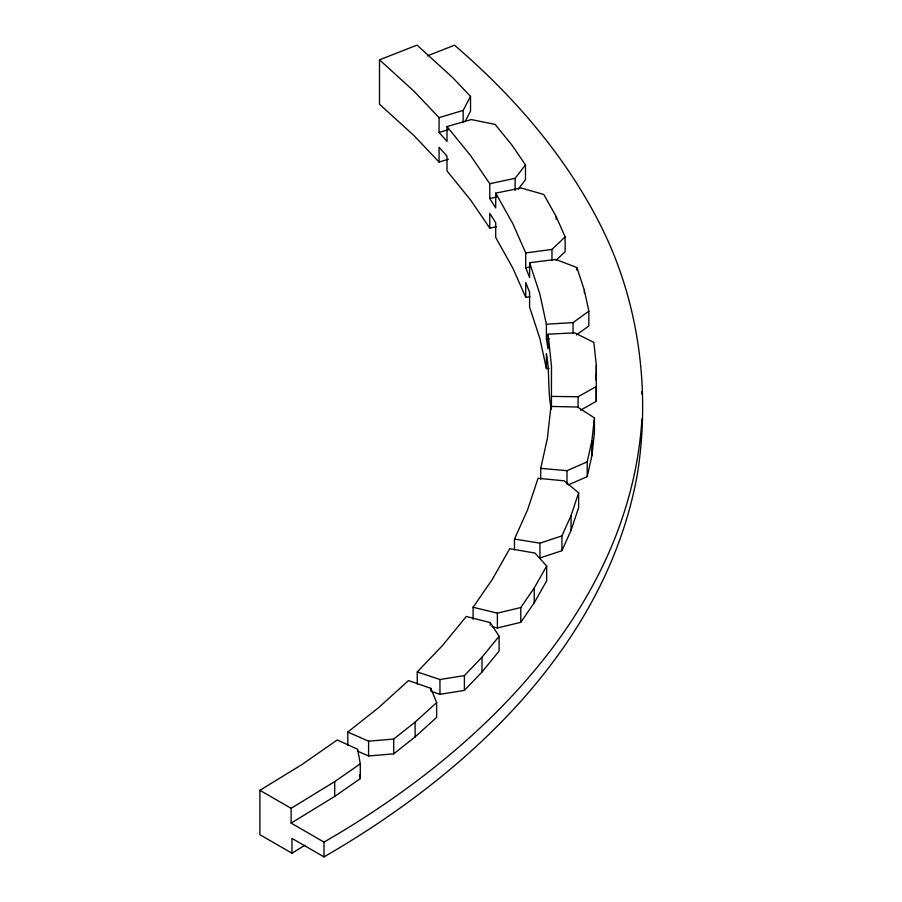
<?xml version="1.0" encoding="UTF-8"?>
<svg xmlns="http://www.w3.org/2000/svg" width="902" height="902" viewBox="0 0 902 902"><rect width="100%" height="100%" fill="white"/><g stroke="black" fill="none" stroke-linecap="round" stroke-linejoin="round"><path stroke-width="1.35" d="M551.415 408.516L551.494 366.223L548.1 334.168L574.698 332.849L593.866 342.41L596.312 365.502L596.312 380.306L595.737 374.871M580.516 410.196L596.245 401.322L596.312 365.502M568.26 484.915L587.236 476.628L591.859 455.781L594.441 432.701L594.441 417.897L577.494 407.027L550.942 406.419L547.356 438.462L540.715 468.397L540.715 479.165M587.236 476.628L587.236 461.835L591.859 440.988L594.441 417.897M641.965 418.968C629.776 608.275 479.3 752.651 323.987 842.096L323.987 856.9L291.966 838.409L291.966 853.213L259.911 834.7L259.911 790.31L301.708 764.693L337.235 739.978L357.643 749.291L360.293 763.825L360.293 778.629L334.71 796.41L291.12 823.12L323.987 842.096M561.935 535.889L539.948 543.184L539.948 557.988L561.935 550.682L561.935 535.889L571.056 515.538L578.633 492.83L564.178 480.822L538.077 478.297L527.569 509.833L514.478 539.058L514.478 549.814M561.935 550.682L571.056 530.342L578.633 507.623L578.633 492.83M463.154 122.525L463.154 110.416L470.528 96.401L453.029 77.944L417.062 45.1L379.505 59.836L379.505 104.237L413.962 135.571L439.071 162.056L448.418 159.237M464.992 121.714L470.528 111.205L470.528 96.401M491.985 626.653L497.374 627.972L520.781 622.324L520.781 607.52L534.232 588.003L546.68 566.016L534.942 553.061L509.709 548.687L492.436 579.208L473.11 607.249L473.11 619.358M520.781 622.324L534.232 602.795L546.68 580.82L546.68 566.016M515.132 190.412L515.132 178.303L525.483 164.931L512.133 145.369L495.119 124.397L471.216 119.583L447.009 126.551L447.009 141.355L439.071 132.459L439.071 117.655L413.962 91.181L379.505 59.836M518.312 188.992L525.483 179.735L525.483 164.931M417.254 671.922L439.95 679.51L464.395 675.598L481.984 657.208L499.099 636.305L490.271 622.606L466.289 616.461L442.521 645.494L417.254 671.922L417.254 684.032M431.945 691.631L439.95 694.314L464.395 690.402L481.984 672.013L499.099 651.109L499.099 636.305M495.717 193.129L512.821 223.685L525.742 252.932L551.956 249.414L565.137 236.899L556.139 216.514L543.816 194.482L521.13 187.988L495.717 193.129L495.717 207.922L489.775 198.519L489.775 183.715L470.607 155.629L447.009 126.551M556.004 260.362L565.137 251.692L565.137 236.899M347.811 732.041L368.58 741.173L393.689 739.065L415.123 722.096L436.636 702.59L430.852 688.361L408.493 680.57L378.615 707.653L347.811 732.041L347.811 745.492M357.587 751.14L368.58 755.977L393.689 753.858L415.123 736.889L436.636 717.394L436.636 702.59M529.598 262.696L539.926 294.244L546.386 324.201L573.052 322.612L588.848 311.145L584.338 290.286L576.897 267.544L555.801 259.449L529.598 262.696L529.598 277.489L525.742 267.736L525.742 252.932M576.434 334.958L588.848 325.949L588.848 311.145M291.12 823.12L291.12 808.316L334.71 781.617L360.293 763.825M291.966 853.213L304.944 845.264M323.987 856.9C468.95 773.228 607.046 644.862 637.556 473.133C650.567 388.706 638.864 300.422 599.92 224.023C565.002 155.313 513.757 96.198 455.589 46.126L454.461 45.224L427.379 55.856M551.415 396.406L578.092 396.756L596.245 386.53L596.245 401.322M540.715 468.397L566.997 470.664L587.236 461.835M439.071 117.655L463.154 110.416M439.071 132.459L448.441 129.64M473.11 607.249L497.374 613.168L520.781 607.52M489.775 183.715L515.132 178.303M489.775 198.519L496.45 197.098M439.071 162.056L439.071 147.251L447.009 156.159L447.009 170.952L470.607 200.03L489.775 228.116L496.472 226.684M525.742 267.736L529.88 267.172M489.775 228.116L489.775 213.323L495.717 222.726L495.717 237.519L512.821 268.086L525.742 297.333L529.914 296.769M546.386 324.201L546.386 339.005L549.194 338.836M525.742 297.333L525.742 282.529L529.598 292.293L529.598 307.097L539.926 338.645L546.386 368.602L549.092 368.444M514.478 539.058L539.948 543.184M259.911 790.31L291.12 808.316M546.386 339.005L548.1 348.973L548.1 334.168M359.571 774.66L360.293 778.629M641.807 391.603L642.089 394.321M551.347 409.226C547.334 390.927 550.051 372.007 546.386 353.798L546.386 368.602M591.859 440.988L591.859 455.781M584.338 290.286L584.338 292.981M578.092 396.756L578.092 407.512M576.897 267.544L576.897 270.228M573.052 322.612L573.052 333.379M571.056 515.538L571.056 530.342M566.997 470.664L566.997 484.126M556.139 216.514L556.139 219.209M551.956 249.414L551.956 260.171M550.942 406.419L550.942 409.102M534.232 588.003L534.232 602.795M497.374 613.168L497.374 627.972M490.271 622.606L490.271 625.289M481.984 657.208L481.984 672.013M464.395 675.598L464.395 690.402M439.95 679.51L439.95 694.314M430.852 688.361L430.852 691.045M415.123 722.096L415.123 736.889M393.689 739.065L393.689 753.858M368.58 741.173L368.58 755.977M334.71 781.617L334.71 796.41"/></g></svg>
